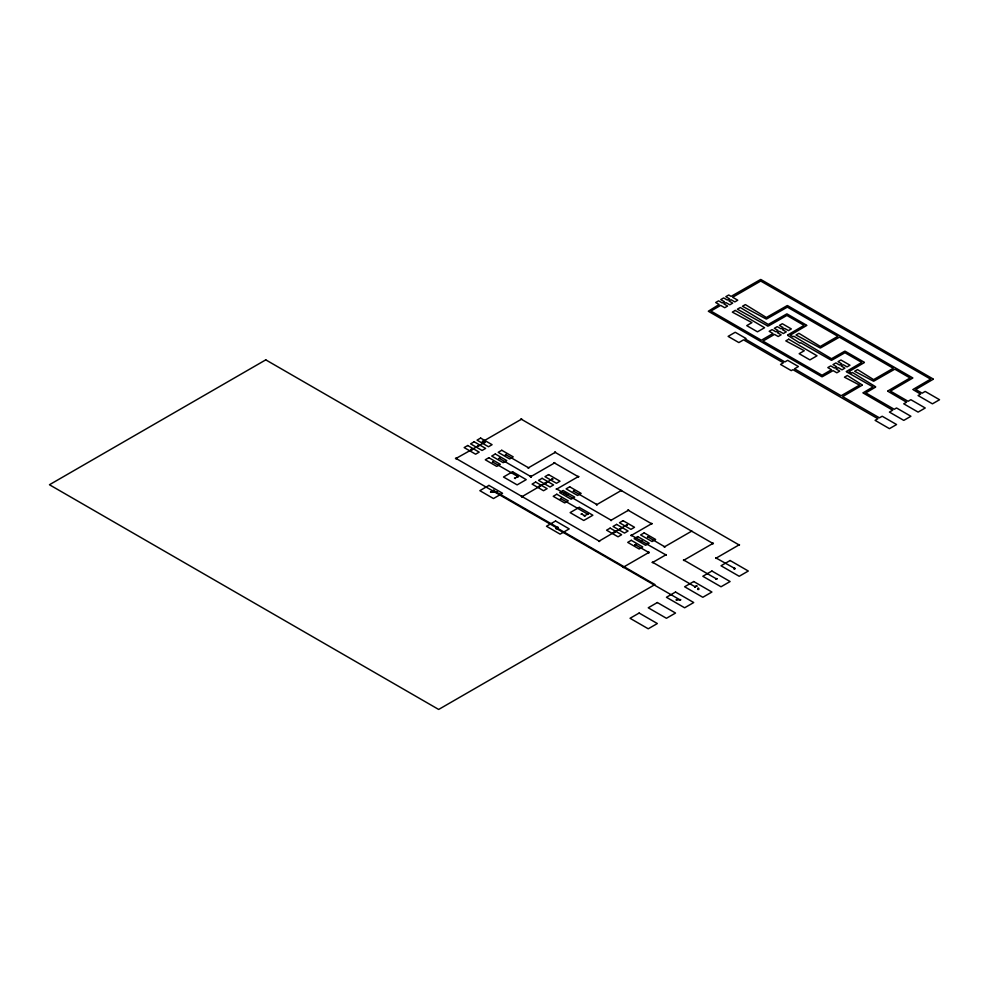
<?xml version="1.0" encoding="UTF-8"?>
<svg xmlns="http://www.w3.org/2000/svg" width="989" height="989" viewBox="0 0 989 989"><rect width="100%" height="100%" fill="white"/><g stroke="black" fill="none" stroke-linecap="round" stroke-linejoin="round"><path stroke-width="1.48" d="M698.271 589.407L698.271 588.344M491.558 492.287L490.581 491.904L491.632 492.262M531.303 476.426L531.316 476.883M648.772 537.212L647.486 537.212L648.772 537.039M697.628 588.344L698.914 588.344M698.914 589.432L697.628 589.432M641.231 541.206L641.861 540.575L641.935 541.304M490.556 491.966L491.224 491.607M862.148 385.228L842.665 396.614L879.431 417.84L882.2 416.245L896.578 424.541L889.457 428.657L875.092 420.35L877.911 418.73L792.955 369.676L791.287 370.64L780.544 364.447L783.362 362.815L743.58 339.845L738.857 342.577L728.114 336.384L735.235 332.267L745.966 338.473L745.113 338.967L784.883 361.937L787.652 360.33L798.407 366.536L794.488 368.798L841.144 395.736L859.577 385.092L844.433 377.18L847.35 375.499L862.111 384.882M912.674 378.107L890.421 391.1L908.087 401.299L910.857 399.704L925.234 408L918.101 412.104L903.736 403.809L906.554 402.189L887.825 391.236M933.208 379.269L915.715 389.505L922.119 393.202L925.172 391.434L939.55 399.729L932.429 403.833L918.064 395.538L920.586 394.079L913.181 389.715M887.825 390.964L910.078 377.983L894.798 369.157L873.831 381.124A1.607 0.927 0 0 1 873.398 381.124L854.644 371.283L857.562 369.602L873.608 379.628L893.277 368.279L839.414 337.175L820.549 347.93A1.397 0.804 0 0 1 820.116 347.93L796.009 334.999L798.927 333.318L820.314 346.434L837.893 336.297L787.368 307.122L766.586 318.99A1.929 1.113 0 0 1 766.154 318.99L742.442 306.269L745.347 304.587L766.364 317.494L787.133 305.638A1.706 0.989 0 0 1 787.603 305.638L912.674 377.847M913.144 389.369L930.624 379.133L760.726 281.049L732.639 297.256L737.757 300.211L734.839 301.892L731.069 299.716L728.93 300.953L732.688 303.129L729.783 304.81L726.013 302.634L723.861 303.87L727.632 306.046L724.714 307.727L720.66 305.391L710.868 311.041L761.394 340.216L773.002 333.516L769.17 331.303L772.088 329.621L775.809 331.772L778.059 330.474L774.338 328.323L777.243 326.642L780.964 328.793L783.115 327.557L779.394 325.406L782.311 323.724L791.336 328.929L788.418 330.61L784.648 328.435L782.497 329.683L786.267 331.859L783.362 333.54L779.592 331.364L777.342 332.65L781.112 334.838L778.207 336.52L774.523 334.393L762.927 341.094L822.032 375.227L831.539 369.738L827.818 367.587L830.735 365.905L834.456 368.056L836.694 366.758L832.973 364.607L835.89 362.926L839.612 365.077L841.763 363.841L838.042 361.69L840.947 360.008L849.971 365.213L847.054 366.894L843.283 364.718L841.132 365.955L844.915 368.131L841.998 369.824L838.227 367.636L835.977 368.934L839.748 371.11L836.842 372.791L833.072 370.615L822.304 376.71A1.916 1.113 0 0 1 821.834 376.71L708.309 311.238L719.127 304.513L715.69 302.523L718.607 300.841L722.329 302.993L724.48 301.756L720.758 299.605L723.664 297.924L727.385 300.075L729.536 298.826L725.815 296.675L728.732 294.994L731.118 296.379L760.492 279.553A1.941 1.113 0 0 1 760.949 279.553L933.208 379.01M787.652 335.011L804.082 325.381L786.898 315.454L768.54 325.925A1.706 0.989 0 0 1 767.674 325.9L767.612 325.888A1.372 0.791 0 0 1 767.167 325.641M863.187 392.744L873.027 386.922L846.399 371.765M875.562 387.132L865.783 392.868L894.229 409.298L896.529 407.975L910.906 416.27L903.785 420.387L889.408 412.079L892.708 410.188L863.187 393.004M846.386 371.456L861.765 362.431L844.952 352.727L831.761 360.231A1.83 1.051 0 0 1 831.255 360.231L800.694 342.726L799.977 343.134L787.714 335.37M806.665 325.517L790.236 335.135L793.005 336.742L793.87 336.248L831.489 358.735L844.643 351.256A1.595 0.927 0 0 1 845.187 351.243L864.349 362.295M652.196 562.247L653.259 562.111M566.586 494.723L567.785 494.735L566.734 494.599M578.75 476.871L577.774 476.958M666.363 555.052L665.387 555.15M864.337 362.592L848.97 371.58L851.554 373.076L852.506 372.519L875.611 386.761M530.425 476.352L531.031 476.772M598.728 540.822L599.173 541.453L599.643 540.822M522.637 496.799L521.673 496.317M556.238 488.863L557.252 488.764M630.883 535.173L631.897 535.086M694.661 586.539L695.082 587.182L695.601 586.564M715.987 578.652L717.112 578.899L716.011 579.183M733.925 568.292L734.345 568.935L734.864 568.316M455.484 458.253L456.498 458.179M647.548 537.052L648.586 536.953M692.115 531.427L691.212 530.895M567.723 495.056L567.377 495.217M555.769 528.262L556.77 528.188M622.835 566.981L623.849 567.426M482.372 441.242L483.361 441.193M621.661 490.779L620.82 490.223M683.424 559.947L684.413 559.885M492.398 491.805L491.459 491.31M539.092 486.155L540.34 486.427L539.277 486.155M697.146 586.156L696.219 585.649M735.173 568.613L734.209 568.131M470.925 449.327L471.605 449.315L470.838 449.896M493.276 490.26L494.006 490.21L493.239 490.804M558.278 527.842L557.462 527.866M627.879 510.04L628.621 509.978L627.854 510.571M715.727 557.845L716.679 557.821M528.039 467.5L528.818 468.094L528.101 468.069M514.404 478.058L515.318 478.577M552.987 479.183L552.047 478.676M584.252 515.516L585.08 516.085L584.289 516.06M610.67 519.967L611.412 520.56L610.769 520.535M713.39 543.678L712.451 543.703M484.227 442.095C483.942 442.034 485.401 443.233 485.018 442.145M520.993 418.94L521.673 418.928L520.906 419.509M554.063 462.704L554.718 462.642L554.025 463.248M627.397 525.307L626.544 525.283M651.924 524.046L651.108 523.997M739.426 545.211L738.573 545.174M471.221 449.587L471.938 450.193L471.234 450.131M518.285 476.859L517.494 476.834M596.429 504.303L597.294 504.86L596.565 504.885M588.072 514.367L587.194 514.379M640.946 540.835L641.713 541.428L641.02 541.391M649.167 552.802L648.388 552.777M664.2 546.497L664.954 547.078L664.249 547.041M554.742 452.084L555.484 452.047L554.705 452.628M514.861 478.317L517.915 476.55L492.806 462.048M552.505 478.936L522.118 496.589M567.179 494.859L556.807 489.036L578.194 476.673L554.483 462.988L530.87 476.611L499.247 458.327M621.228 490.507L596.886 504.563L573.632 491.137M623.379 567.179L648.809 552.492L635.235 544.655M691.645 531.167L664.645 546.756L648.129 537.039M696.639 585.933L695.119 586.811L652.802 562.382L665.807 554.866L631.452 535.346L651.566 523.737L628.312 510.312L611.128 520.226L564.286 493.19M734.654 568.403L716.221 558.08L739.018 544.914L521.364 419.249L482.904 441.453L484.573 442.417L456.04 458.439L599.186 541.082L626.828 524.912M483.361 441.712L482.434 441.712M456.461 458.723L455.57 458.698M517.47 476.29L518.372 476.29M577.749 476.414L578.75 476.488M557.227 489.308L556.337 489.283M557.388 527.31L558.328 527.335M556.77 528.719L555.843 528.707M587.157 513.835L588.146 513.884M626.544 524.751L627.471 524.763M651.108 523.478L652.023 523.478M631.872 535.63L630.982 535.605M641.231 540.674L642.071 540.637M648.351 552.233L649.266 552.233M665.362 554.606L666.363 554.681M653.222 562.654L652.307 562.605M712.451 543.184L713.39 543.196M684.376 560.429L683.547 560.442M738.573 544.655L739.5 544.667M716.642 558.365L715.789 558.352M716.011 578.639L716.938 578.664M695.502 587.107L694.686 587.083M734.74 568.86L733.937 568.836M599.532 541.403L598.728 541.354M567.463 495.192L566.796 495.291M531.142 476.958L530.401 476.822M491.372 492.337L490.581 492.04M680.135 600.274L680.716 599.89L679.69 600.212M494.389 492.349L494.389 491.607M496.552 492.349L497.195 491.99L496.552 491.607M676.624 599.532L675.994 599.866L676.624 600.286M496.552 491.978L491.212 491.978L493.696 490.544L557.845 527.57L556.312 528.46L680.073 599.903L676.624 599.903M680.073 599.532L680.543 599.655M539.364 486.724L539.153 486.65M506.158 454.347L505.243 454.878M627.286 524.652L626.371 525.184M493.264 461.789L492.349 462.32M581.952 513.662L581.038 514.181M574.09 490.878L573.175 491.397M499.705 458.068L498.79 458.599M564.744 492.918L563.829 493.449M561.196 498.32L560.281 498.839M635.692 544.395L634.777 544.927M635.025 545.063L635.976 544.556M505.7 454.606L528.485 467.772L555.163 452.369L712.896 543.443L683.955 560.157L716.444 578.911M560.738 498.58L587.614 514.095L584.709 515.776L581.495 513.921M767.13 325.616L737.374 309.198L740.291 307.517L768.268 324.441L786.663 313.97A1.743 1.014 0 0 1 787.12 313.97L806.665 325.245M477.477 446.113L478.763 446.15L477.489 446.064M521.475 496.565L522.439 496.911L521.524 496.441M530.005 476.463L531.241 476.302L530.042 476.352M545.409 482.644L546.694 482.681L545.421 482.607M613.464 532.441L614.762 532.478L613.464 532.441M619.905 528.719L621.191 528.756L619.93 528.633M622.736 567.154L623.7 567.501L622.773 567.056M265.769 359.86L49.45 484.746L438.659 709.447L654.978 584.561L265.769 359.86M467.735 445.507L464.15 447.584L475.61 454.198L479.195 452.134L467.735 445.507M474.176 441.786L470.603 443.863L482.063 450.477L485.636 448.413L474.176 441.786M480.629 438.065L477.044 440.142L488.504 446.756L492.089 444.691L480.629 438.065M735.223 310.435L732.317 312.116L751.937 322.624L746.732 325.628L757.475 331.822L764.596 327.718L735.223 310.435M488.863 457.709L485.278 459.774L496.738 466.4L500.323 464.323L488.863 457.709M495.316 453.988L491.731 456.053L503.191 462.679L506.776 460.602L495.316 453.988M501.757 450.267L498.172 452.332L509.632 458.958L513.217 456.881L501.757 450.267M488.937 485.414L479.838 490.668L493.486 498.543L502.573 493.288L488.937 485.414M512.586 471.753L503.488 477.007L517.136 484.882L526.235 479.628L512.586 471.753M535.667 482.039L532.082 484.103L543.542 490.729L547.127 488.653L535.667 482.039M542.12 478.317L538.535 480.382L549.995 486.996L553.58 484.931L542.12 478.317M548.561 474.596L544.976 476.661L556.436 483.275L560.021 481.21L548.561 474.596M788.703 339.215L785.798 340.896L804.28 350.736L799.161 353.691L809.904 359.897L817.025 355.793L788.703 339.215M556.795 494.24L553.222 496.305L564.682 502.919L568.255 500.854L556.795 494.24M563.248 490.519L559.663 492.584L571.123 499.198L574.708 497.133L563.248 490.519M569.689 486.798L566.104 488.863L577.576 495.477L581.149 493.412L569.689 486.798M555.571 521.005L546.472 526.259L560.12 534.134L569.219 528.892L555.571 521.005M579.22 507.357L570.121 512.611L583.77 520.486L592.868 515.232L579.22 507.357M610.164 528.114L606.578 530.191L618.038 536.804L621.624 534.74L610.164 528.114M616.617 524.393L613.032 526.469L624.492 533.083L628.077 531.006L616.617 524.393M623.058 520.671L619.473 522.736L630.933 529.362L634.518 527.285L623.058 520.671M631.291 540.315L627.718 542.38L639.178 549.006L642.751 546.929L631.291 540.315M637.744 536.594L634.159 538.659L645.619 545.285L649.204 543.208L637.744 536.594M644.185 532.873L640.612 534.938L652.072 541.552L655.645 539.487L644.185 532.873M639.141 613.044L630.042 618.286L648.24 628.794L657.339 623.54L639.141 613.044M657.339 602.536L648.24 607.79L666.438 618.286L675.536 613.044L657.339 602.536M675.536 592.028L666.438 597.282L684.623 607.79L693.722 602.536L675.536 592.028M693.722 581.532L684.623 586.774L702.82 597.282L711.919 592.028L693.722 581.532M711.919 571.024L702.82 576.278L721.018 586.774L730.105 581.532L711.919 571.024M730.105 560.516L721.018 565.77L739.203 576.278L748.302 571.024L730.105 560.516"/></g></svg>
